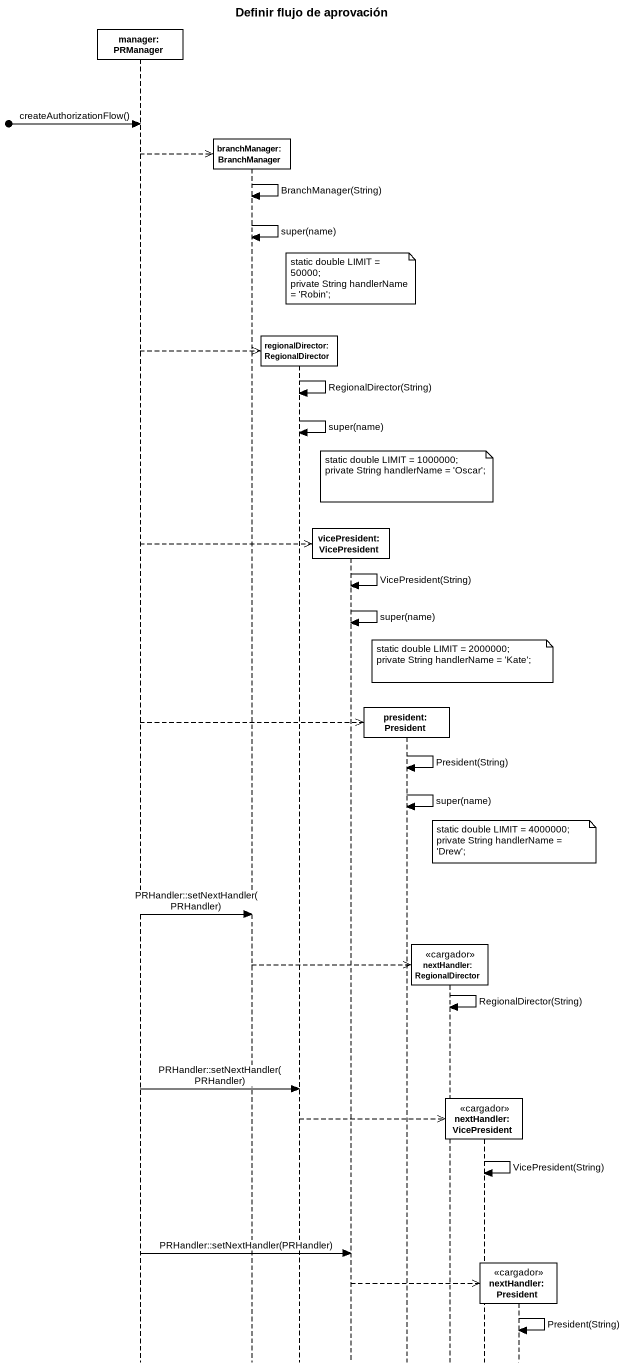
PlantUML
@startuml
title Definir flujo de aprovación
hide footbox
participant "manager: PRManager" as manager_PRManager
participant "branchManager: BranchManager" as branchManager_BranchManager
participant "regionalDirector: RegionalDirector" as regionalDirector
participant "vicePresident: VicePresident" as vicePresident_VicePresident
participant "president: President" as president_President
participant "nextHandler: RegionalDirector" as nextHandler_RegionalDirector <<cargador>>
participant "nextHandler: VicePresident" as nextHandler_VicePresident <<cargador>>
participant "nextHandler: President" as nextHandler_President <<cargador>>

[o-> manager_PRManager : createAuthorizationFlow()
manager_PRManager -->> branchManager_BranchManager **
branchManager_BranchManager -> branchManager_BranchManager : BranchManager(String)
branchManager_BranchManager -> branchManager_BranchManager : super(name)
note over vicePresident_VicePresident
  static double LIMIT = 50000;
  private String handlerName = 'Robin';
end note
manager_PRManager -->> regionalDirector **
regionalDirector -> regionalDirector : RegionalDirector(String)
regionalDirector -> regionalDirector : super(name)
note over president_President
  static double LIMIT = 1000000;
  private String handlerName = 'Oscar';
end note
manager_PRManager -->> vicePresident_VicePresident **
vicePresident_VicePresident -> vicePresident_VicePresident : VicePresident(String)
vicePresident_VicePresident -> vicePresident_VicePresident : super(name)
note over nextHandler_RegionalDirector
  static double LIMIT = 2000000;
  private String handlerName = 'Kate';
end note
manager_PRManager -->> president_President **
president_President -> president_President : President(String)
president_President -> president_President : super(name)
note over nextHandler_President
  static double LIMIT = 4000000;
  private String handlerName = 'Drew';
end note
manager_PRManager -> branchManager_BranchManager : PRHandler::setNextHandler(PRHandler)
branchManager_BranchManager -->> nextHandler_RegionalDirector **
nextHandler_RegionalDirector -> nextHandler_RegionalDirector : RegionalDirector(String)
manager_PRManager -> regionalDirector : PRHandler::setNextHandler(PRHandler)
regionalDirector -->> nextHandler_VicePresident **
nextHandler_VicePresident -> nextHandler_VicePresident : VicePresident(String)
manager_PRManager -> vicePresident_VicePresident : PRHandler::setNextHandler(PRHandler)
vicePresident_VicePresident -->> nextHandler_President **
nextHandler_President -> nextHandler_President : President(String)
@enduml
